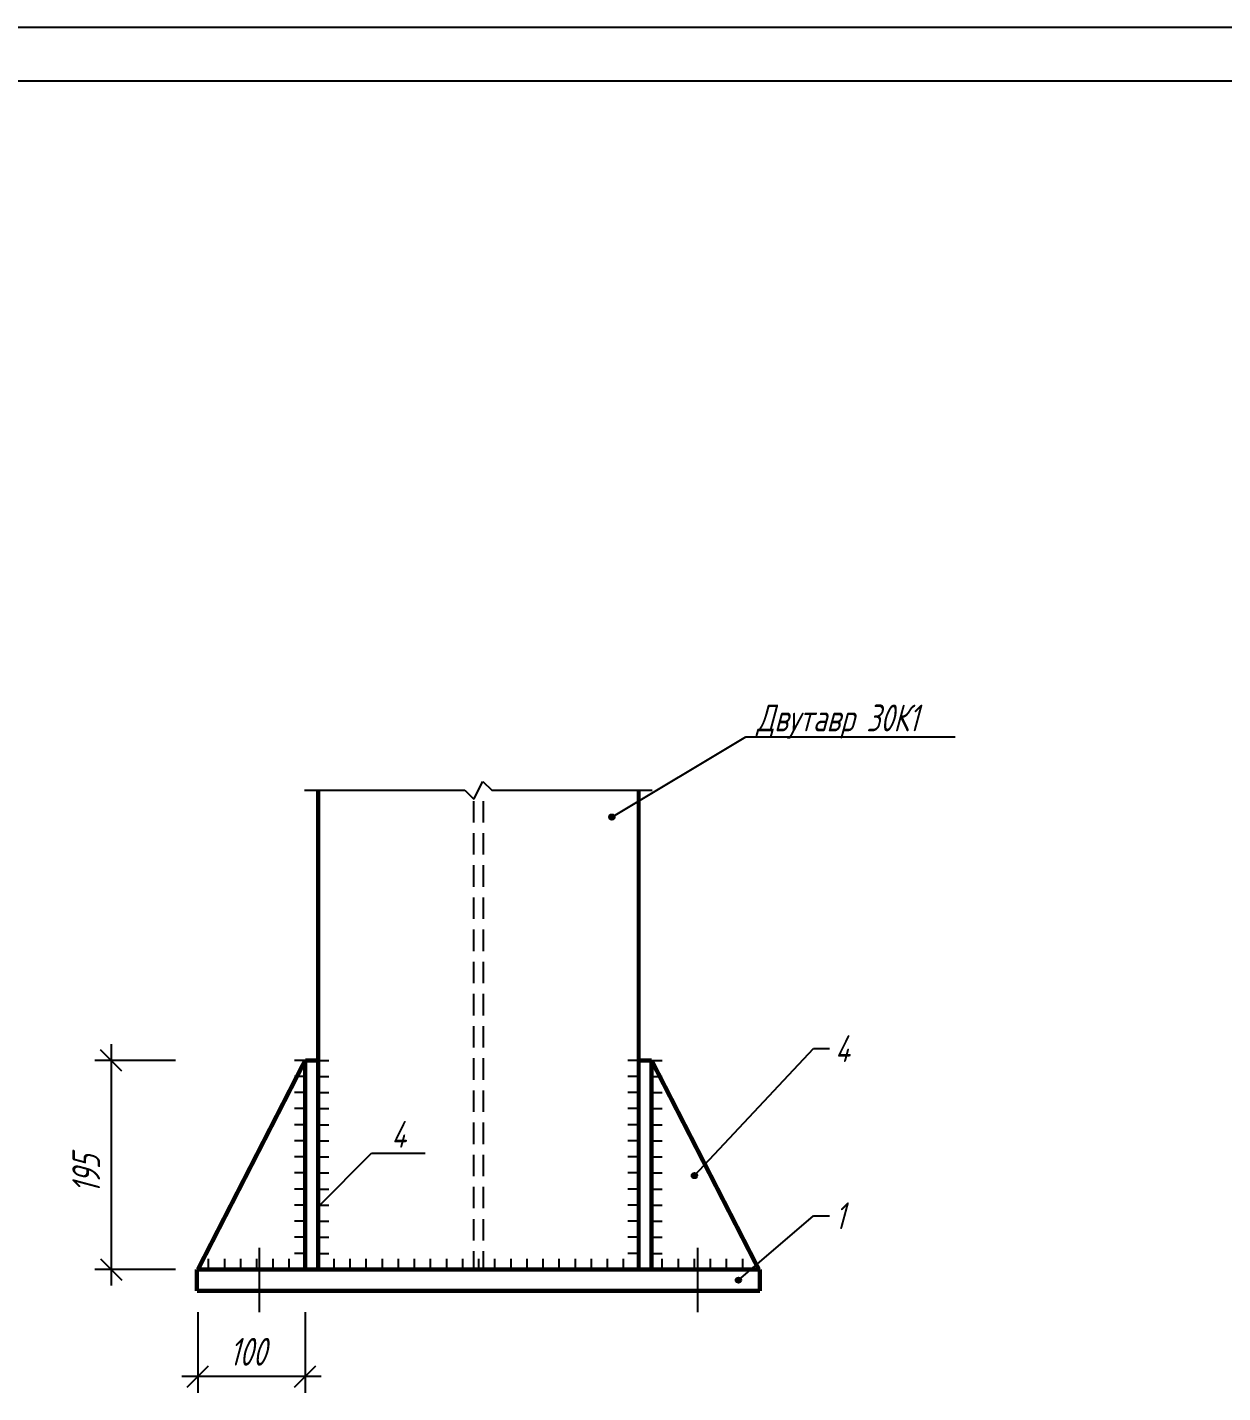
# Model space of a CAD drawing. Extents: x 0 to 420, y 0 to 297.
# Drawn here: x 197.1 to 308.5, y 169.6 to 297 of the extents above; entities that cross this region are included whole.
import ezdxf
from ezdxf.enums import TextEntityAlignment as Align

# ---------------------------------------------------------------- set-up
doc = ezdxf.new("R2010")
doc.units = 0
doc.header["$MEASUREMENT"] = 0
doc.linetypes.add('DASHED', pattern=[3, 2, -1])
doc.layers.get('DEFPOINTS').update_dxf_attribs({"linetype": 'CONTINUOUS'})
for name, color, linetype in [('ВЫНОСКИ', 7, 'CONTINUOUS'), ('РАЗМЕРЫ', 7, 'CONTINUOUS'), ('ШТАМП_РАМКА', 7, 'CONTINUOUS')]:
    doc.layers.add(name, color=color, linetype=linetype)
doc.styles.add('SCADOFFICE', font='RomanS', dxfattribs={"width": 0.7, "oblique": 15, "height": 2.5})
doc.dimstyles.new('SCADOFFICE_DIM', dxfattribs={"dimtxt": 2.5, "dimasz": 2, "dimexe": 1.5, "dimexo": 2, "dimgap": 1, "dimtad": 1, "dimdec": 4, "dimlfac": 10, "dimdsep": 46, "dimtxsty": 'SCADOFFICE', "dimblk": 'OBLIQUE', "dimsah": 1, "dimcen": 2.5, "dimdle": 1.5, "dimclrd": 256, "dimclre": 256, "dimclrt": 256, "dimadec": 0, "dimazin": 0, "dimtfac": 1, "dimtdec": 4, "dimtmove": 2, "dimatfit": 3, "dimldrblk": 'OBLIQUE', "dimfxl": 1, "dimtolj": 1, "dimarcsym": 0})

# ---------------------------------------------------------------- blocks, each defined once
blk = doc.blocks.new('*U19')
at = {"layer": 'ВЫНОСКИ'}
for points in [[(251.34, 223.22), (251.32, 223.37), (251.34, 223.42)], [(251.32, 223.27), (251.32, 223.32), (251.32, 223.37)], [(251.32, 223.27), (251.32, 223.37), (251.34, 223.22)], [(251.36, 223.18), (251.34, 223.42), (251.36, 223.46)], [(251.34, 223.22), (251.34, 223.42), (251.36, 223.18)], [(251.39, 223.14), (251.36, 223.46), (251.39, 223.5)], [(251.36, 223.18), (251.36, 223.46), (251.39, 223.14)], [(251.43, 223.11), (251.39, 223.5), (251.43, 223.53)], [(251.39, 223.14), (251.39, 223.5), (251.43, 223.11)], [(251.47, 223.09), (251.43, 223.53), (251.47, 223.55)], [(251.43, 223.11), (251.43, 223.53), (251.47, 223.09)], [(251.52, 223.07), (251.47, 223.55), (251.52, 223.57)], [(251.47, 223.09), (251.47, 223.55), (251.52, 223.07)], [(251.52, 223.07), (251.52, 223.57), (251.57, 223.07)], [(251.57, 223.07), (251.52, 223.57), (251.57, 223.57)]]:
    blk.add_solid(points, dxfattribs=at)
at = {"layer": 'ВЫНОСКИ', "extrusion": (0, 0, -1)}
for points in [[(-251.57, 223.07), (-251.57, 223.57), (-251.62, 223.07)], [(-251.62, 223.07), (-251.57, 223.57), (-251.62, 223.57)], [(-251.62, 223.07), (-251.62, 223.57), (-251.67, 223.09)], [(-251.67, 223.09), (-251.62, 223.57), (-251.67, 223.55)], [(-251.67, 223.09), (-251.67, 223.55), (-251.71, 223.11)], [(-251.71, 223.11), (-251.67, 223.55), (-251.71, 223.53)], [(-251.71, 223.11), (-251.71, 223.53), (-251.75, 223.14)], [(-251.75, 223.14), (-251.71, 223.53), (-251.75, 223.5)], [(-251.75, 223.14), (-251.75, 223.5), (-251.78, 223.18)], [(-251.78, 223.18), (-251.75, 223.5), (-251.78, 223.46)], [(-251.78, 223.18), (-251.78, 223.46), (-251.8, 223.22)], [(-251.8, 223.22), (-251.78, 223.46), (-251.8, 223.42)], [(-251.8, 223.22), (-251.8, 223.42), (-251.82, 223.27)], [(-251.82, 223.27), (-251.8, 223.42), (-251.82, 223.37)], [(-251.82, 223.27), (-251.82, 223.37), (-251.82, 223.32)]]:
    blk.add_solid(points, dxfattribs=at)
blk = doc.blocks.new('*U20')
at = {"layer": 'ВЫНОСКИ'}
for points in [[(263.14, 180.02), (263.12, 180.17), (263.14, 180.22)], [(263.12, 180.07), (263.12, 180.12), (263.12, 180.17)], [(263.12, 180.07), (263.12, 180.17), (263.14, 180.02)], [(263.16, 179.98), (263.14, 180.22), (263.16, 180.26)], [(263.14, 180.02), (263.14, 180.22), (263.16, 179.98)], [(263.19, 179.94), (263.16, 180.26), (263.19, 180.3)], [(263.16, 179.98), (263.16, 180.26), (263.19, 179.94)], [(263.23, 179.91), (263.19, 180.3), (263.23, 180.33)], [(263.19, 179.94), (263.19, 180.3), (263.23, 179.91)], [(263.27, 179.89), (263.23, 180.33), (263.27, 180.35)], [(263.23, 179.91), (263.23, 180.33), (263.27, 179.89)], [(263.32, 179.87), (263.27, 180.35), (263.32, 180.37)], [(263.27, 179.89), (263.27, 180.35), (263.32, 179.87)], [(263.32, 179.87), (263.32, 180.37), (263.37, 179.87)], [(263.37, 179.87), (263.32, 180.37), (263.37, 180.37)]]:
    blk.add_solid(points, dxfattribs=at)
at = {"layer": 'ВЫНОСКИ', "extrusion": (0, 0, -1)}
for points in [[(-263.37, 179.87), (-263.37, 180.37), (-263.42, 179.87)], [(-263.42, 179.87), (-263.37, 180.37), (-263.42, 180.37)], [(-263.42, 179.87), (-263.42, 180.37), (-263.47, 179.89)], [(-263.47, 179.89), (-263.42, 180.37), (-263.47, 180.35)], [(-263.47, 179.89), (-263.47, 180.35), (-263.51, 179.91)], [(-263.51, 179.91), (-263.47, 180.35), (-263.51, 180.33)], [(-263.51, 179.91), (-263.51, 180.33), (-263.55, 179.94)], [(-263.55, 179.94), (-263.51, 180.33), (-263.55, 180.3)], [(-263.55, 179.94), (-263.55, 180.3), (-263.58, 179.98)], [(-263.58, 179.98), (-263.55, 180.3), (-263.58, 180.26)], [(-263.58, 179.98), (-263.58, 180.26), (-263.6, 180.02)], [(-263.6, 180.02), (-263.58, 180.26), (-263.6, 180.22)], [(-263.6, 180.02), (-263.6, 180.22), (-263.62, 180.07)], [(-263.62, 180.07), (-263.6, 180.22), (-263.62, 180.17)], [(-263.62, 180.07), (-263.62, 180.17), (-263.62, 180.12)]]:
    blk.add_solid(points, dxfattribs=at)
blk = doc.blocks.new('*U21')
at = {"layer": 'ВЫНОСКИ'}
for points in [[(259.04, 189.77), (259.02, 189.92), (259.04, 189.97)], [(259.02, 189.82), (259.02, 189.87), (259.02, 189.92)], [(259.02, 189.82), (259.02, 189.92), (259.04, 189.77)], [(259.06, 189.73), (259.04, 189.97), (259.06, 190.01)], [(259.04, 189.77), (259.04, 189.97), (259.06, 189.73)], [(259.09, 189.69), (259.06, 190.01), (259.09, 190.05)], [(259.06, 189.73), (259.06, 190.01), (259.09, 189.69)], [(259.13, 189.66), (259.09, 190.05), (259.13, 190.08)], [(259.09, 189.69), (259.09, 190.05), (259.13, 189.66)], [(259.17, 189.64), (259.13, 190.08), (259.17, 190.1)], [(259.13, 189.66), (259.13, 190.08), (259.17, 189.64)], [(259.22, 189.62), (259.17, 190.1), (259.22, 190.12)], [(259.17, 189.64), (259.17, 190.1), (259.22, 189.62)], [(259.22, 189.62), (259.22, 190.12), (259.27, 189.62)], [(259.27, 189.62), (259.22, 190.12), (259.27, 190.12)]]:
    blk.add_solid(points, dxfattribs=at)
at = {"layer": 'ВЫНОСКИ', "extrusion": (0, 0, -1)}
for points in [[(-259.27, 189.62), (-259.27, 190.12), (-259.32, 189.62)], [(-259.32, 189.62), (-259.27, 190.12), (-259.32, 190.12)], [(-259.32, 189.62), (-259.32, 190.12), (-259.37, 189.64)], [(-259.37, 189.64), (-259.32, 190.12), (-259.37, 190.1)], [(-259.37, 189.64), (-259.37, 190.1), (-259.41, 189.66)], [(-259.41, 189.66), (-259.37, 190.1), (-259.41, 190.08)], [(-259.41, 189.66), (-259.41, 190.08), (-259.45, 189.69)], [(-259.45, 189.69), (-259.41, 190.08), (-259.45, 190.05)], [(-259.45, 189.69), (-259.45, 190.05), (-259.48, 189.73)], [(-259.48, 189.73), (-259.45, 190.05), (-259.48, 190.01)], [(-259.48, 189.73), (-259.48, 190.01), (-259.5, 189.77)], [(-259.5, 189.77), (-259.48, 190.01), (-259.5, 189.97)], [(-259.5, 189.77), (-259.5, 189.97), (-259.52, 189.82)], [(-259.52, 189.82), (-259.5, 189.97), (-259.52, 189.92)], [(-259.52, 189.82), (-259.52, 189.92), (-259.52, 189.87)]]:
    blk.add_solid(points, dxfattribs=at)
blk = doc.blocks.new('_OBLIQUE')
at = {"layer": 'РАЗМЕРЫ', "color": 0, "linetype": 'ByBlock'}
blk.add_line((-0.5, -0.5), (0.5, 0.5), dxfattribs=at)
blk = doc.blocks.new('*D4')
at = {"layer": 'DEFPOINTS', "color": 0}
for p in [(212.87, 200.62), (204.87, 181.12), (212.87, 181.12)]:
    blk.add_point(p, dxfattribs=at)
at = {"layer": 'РАЗМЕРЫ'}
for p, q in [((204.87, 202.12), (204.87, 179.62)), ((210.87, 200.62), (203.37, 200.62)), ((210.87, 181.12), (203.37, 181.12))]:
    blk.add_line(p, q, dxfattribs=at)
at = {"layer": 'РАЗМЕРЫ', "xscale": 2, "yscale": 2, "zscale": 2}
for p, rotation in [((204.87, 200.62), 90), ((204.87, 181.12), 270)]:
    blk.add_blockref('_OBLIQUE', p, dxfattribs=dict(at, rotation=rotation))
at = {"layer": 'РАЗМЕРЫ', "style": 'SCADOFFICE', "oblique": 15, "width": 0.676148}
blk.add_text('195', height=2.58819, rotation=90, dxfattribs=at).set_placement((203.8475, 188.2135))
blk = doc.blocks.new('*D5')
at = {"layer": 'DEFPOINTS', "color": 0}
for p in [(212.97, 179.12), (222.97, 179.12), (212.97, 171.12)]:
    blk.add_point(p, dxfattribs=at)
at = {"layer": 'РАЗМЕРЫ'}
for p, q in [((212.97, 177.12), (212.97, 169.62)), ((222.97, 177.12), (222.97, 169.62)), ((224.47, 171.12), (211.47, 171.12))]:
    blk.add_line(p, q, dxfattribs=at)
at = {"layer": 'РАЗМЕРЫ', "xscale": 2, "yscale": 2, "zscale": 2}
for p in [(212.97, 171.12), (222.97, 171.12)]:
    blk.add_blockref('_OBLIQUE', p, dxfattribs=at)
at = {"layer": 'РАЗМЕРЫ', "style": 'SCADOFFICE', "oblique": 15, "width": 0.676148}
blk.add_text('100', height=2.58819, dxfattribs=at).set_placement((215.9135, 172.1425))

msp = doc.modelspace()

# ---------------------------------------------------------------- linework, layer by layer
at = {"layer": 'ВЫНОСКИ', "linetype": 'Continuous'}
for p, q in [((251.57, 223.32), (264.07, 230.82)), ((264.07, 230.82), (283.57, 230.82)), ((259.27, 189.87), (270.37, 201.72)), ((270.37, 201.72), (271.87, 201.72)), ((222.97, 200.62), (221.97, 200.62)), ((224.17, 200.62), (225.17, 200.62)), ((254.07, 200.62), (253.07, 200.62)), ((255.27, 200.62), (256.27, 200.62)), ((222.97, 199.12), (221.97, 199.12)), ((224.17, 199.12), (225.17, 199.12)), ((254.07, 199.12), (253.07, 199.12)), ((255.27, 199.12), (256.27, 199.12)), ((222.97, 197.62), (221.97, 197.62)), ((224.17, 197.62), (225.17, 197.62)), ((254.07, 197.62), (253.07, 197.62)), ((255.27, 197.62), (256.27, 197.62)), ((222.97, 196.12), (221.97, 196.12)), ((224.17, 196.12), (225.17, 196.12)), ((254.07, 196.12), (253.07, 196.12)), ((255.27, 196.12), (256.27, 196.12)), ((222.97, 194.62), (221.97, 194.62)), ((224.17, 194.62), (225.17, 194.62)), ((254.07, 194.62), (253.07, 194.62)), ((255.27, 194.62), (256.27, 194.62)), ((222.97, 193.12), (221.97, 193.12)), ((224.17, 193.12), (225.17, 193.12)), ((254.07, 193.12), (253.07, 193.12)), ((255.27, 193.12), (256.27, 193.12)), ((222.97, 191.62), (221.97, 191.62)), ((224.17, 186.97), (229.17, 191.97)), ((224.17, 191.62), (225.17, 191.62)), ((229.17, 191.97), (234.17, 191.97)), ((254.07, 191.62), (253.07, 191.62)), ((255.27, 191.62), (256.27, 191.62)), ((222.97, 190.12), (221.97, 190.12)), ((224.17, 190.12), (225.17, 190.12)), ((254.07, 190.12), (253.07, 190.12)), ((255.27, 190.12), (256.27, 190.12)), ((222.97, 188.62), (221.97, 188.62)), ((224.17, 188.62), (225.17, 188.62)), ((254.07, 188.62), (253.07, 188.62)), ((255.27, 188.62), (256.27, 188.62)), ((222.97, 187.12), (221.97, 187.12)), ((224.17, 187.12), (225.17, 187.12)), ((254.07, 187.12), (253.07, 187.12)), ((255.27, 187.12), (256.27, 187.12)), ((263.37, 180.12), (270.37, 186.12)), ((270.37, 186.12), (271.87, 186.12)), ((222.97, 185.62), (221.97, 185.62)), ((224.17, 185.62), (225.17, 185.62)), ((254.07, 185.62), (253.07, 185.62)), ((255.27, 185.62), (256.27, 185.62)), ((222.97, 184.12), (221.97, 184.12)), ((224.17, 184.12), (225.17, 184.12)), ((254.07, 184.12), (253.07, 184.12)), ((255.27, 184.12), (256.27, 184.12)), ((218.67, 183.12), (218.67, 177.12)), ((222.97, 182.62), (221.97, 182.62)), ((224.17, 182.62), (225.17, 182.62)), ((254.07, 182.62), (253.07, 182.62)), ((255.27, 182.62), (256.27, 182.62)), ((259.57, 183.12), (259.57, 177.12)), ((213.97, 181.12), (213.97, 182.12)), ((215.47, 181.12), (215.47, 182.12)), ((216.97, 181.12), (216.97, 182.12)), ((218.47, 181.12), (218.47, 182.12)), ((219.97, 181.12), (219.97, 182.12)), ((221.47, 181.12), (221.47, 182.12)), ((225.67, 181.12), (225.67, 182.12)), ((227.17, 181.12), (227.17, 182.12)), ((228.67, 181.12), (228.67, 182.12)), ((230.17, 181.12), (230.17, 182.12)), ((231.67, 181.12), (231.67, 182.12)), ((233.17, 181.12), (233.17, 182.12)), ((234.67, 181.12), (234.67, 182.12)), ((236.17, 181.12), (236.17, 182.12)), ((237.67, 181.12), (237.67, 182.12)), ((239.17, 181.12), (239.17, 182.12)), ((240.67, 181.12), (240.67, 182.12)), ((242.17, 181.12), (242.17, 182.12)), ((243.67, 181.12), (243.67, 182.12)), ((245.17, 181.12), (245.17, 182.12)), ((246.67, 181.12), (246.67, 182.12)), ((248.17, 181.12), (248.17, 182.12)), ((249.67, 181.12), (249.67, 182.12)), ((251.17, 181.12), (251.17, 182.12)), ((252.67, 181.12), (252.67, 182.12)), ((256.27, 181.12), (256.27, 182.12)), ((257.77, 181.12), (257.77, 182.12)), ((259.27, 181.12), (259.27, 182.12)), ((260.77, 181.12), (260.77, 182.12)), ((262.27, 181.12), (262.27, 182.12)), ((263.77, 181.12), (263.77, 182.12))]:
    msp.add_line(p, q, dxfattribs=at)
for centre in [(251.57, 223.32), (259.27, 189.87), (263.37, 180.12)]:
    msp.add_circle(centre, 0.25, dxfattribs=at)
at = {"layer": 'РАЗМЕРЫ', "linetype": 'Continuous'}
for p, q in [((222.92, 225.82), (237.87, 225.82)), ((237.87, 225.82), (238.703333, 224.986667)), ((238.703333, 224.986667), (239.536667, 226.653333)), ((239.536667, 226.653333), (240.37, 225.82)), ((240.37, 225.82), (255.32, 225.82))]:
    msp.add_line(p, q, dxfattribs=at)
at = {"layer": 'РАЗМЕРЫ', "linetype": 'DASHED'}
for p, q in [((238.67, 224.82), (238.67, 181.12)), ((239.57, 224.82), (239.57, 181.12))]:
    msp.add_line(p, q, dxfattribs=at)
at = {"layer": 'РАЗМЕРЫ', "linetype": 'Continuous', "const_width": 0.4}
for points in [[(224.17, 181.12), (224.17, 225.82)], [(254.07, 181.12), (254.07, 225.82)], [(212.97, 181.12), (222.97, 200.62)], [(222.97, 200.62), (224.17, 200.62)], [(222.97, 181.12), (222.97, 200.62)], [(224.17, 200.62), (224.17, 181.12)], [(254.07, 200.62), (255.27, 200.62)], [(254.07, 181.12), (254.07, 200.62)], [(255.27, 200.62), (255.27, 181.12)], [(255.27, 200.62), (265.27, 181.12)], [(212.87, 181.12), (265.37, 181.12)], [(212.87, 179.12), (212.87, 181.12)], [(224.17, 181.12), (222.97, 181.12)], [(255.27, 181.12), (254.07, 181.12)], [(265.37, 181.12), (265.37, 179.12)], [(265.37, 179.12), (212.87, 179.12)]]:
    msp.add_lwpolyline(points, dxfattribs=at)
at = {"layer": 'ШТАМП_РАМКА', "linetype": 'Continuous'}
for p, q in [((0, 297), (420, 297)), ((20, 292), (415, 292))]:
    msp.add_line(p, q, dxfattribs=at)

# ---------------------------------------------------------------- block references
at = {"layer": 'ВЫНОСКИ'}
for name in ['*U19', '*U21', '*U20']:
    msp.add_blockref(name, (0, 0), dxfattribs=at)

# ---------------------------------------------------------------- texts
at = {"layer": 'ВЫНОСКИ', "style": 'SCADOFFICE', "oblique": 15, "width": 0.7}
for s, p in [('Двутавр 30К1', (265.07, 231.32)), ('4', (272.37, 200.47)), ('1', (272.37, 184.87))]:
    msp.add_text(s, height=2.5, dxfattribs=at).set_placement(p)
msp.add_text('4', height=2.5, dxfattribs=at).set_placement((231.67, 192.47), align=Align.CENTER)

# ---------------------------------------------------------------- dimensions: what is measured, and where the dimension line sits
at = {"layer": 'РАЗМЕРЫ'}
dim = msp.add_linear_dim(base=(204.87, 181.12), p1=(212.87, 200.62), p2=(212.87, 181.12), angle=90, dimstyle='SCADOFFICE_DIM', dxfattribs=at)
dim.commit()
dim.dimension.update_dxf_attribs({"geometry": '*D4', "text_midpoint": (204.87, 190.87)})
dim = msp.add_linear_dim(base=(212.97, 171.12), p1=(222.97, 179.12), p2=(212.97, 179.12), dimstyle='SCADOFFICE_DIM', dxfattribs=at)
dim.commit()
dim.dimension.update_dxf_attribs({"geometry": '*D5', "text_midpoint": (218.57, 171.12)})

doc.saveas('drawing.dxf')
